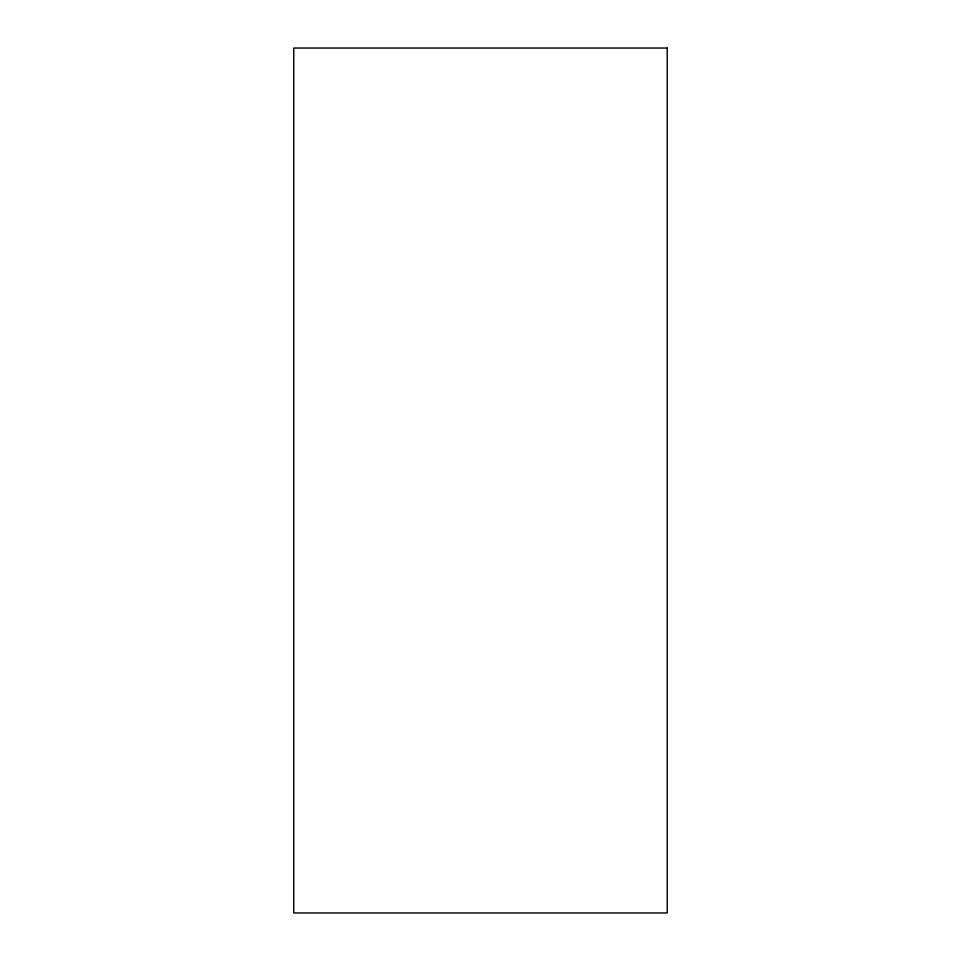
<?xml version="1.0" encoding="UTF-8"?>
<svg xmlns="http://www.w3.org/2000/svg" width="961" height="961" viewBox="0 0 961 961"><rect width="100%" height="100%" fill="white"/><g stroke="black" fill="none" stroke-linecap="round" stroke-linejoin="round"><path stroke-width="1.44" d="M667.234 48.05L293.766 48.05L293.766 912.95L667.234 912.95L667.234 48.05"/></g></svg>
